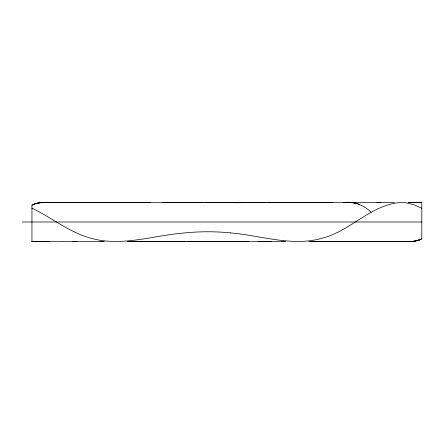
<?xml version="1.0" encoding="UTF-8"?>
<svg xmlns="http://www.w3.org/2000/svg" width="444" height="444" viewBox="0 0 444 444"><rect width="100%" height="100%" fill="white"/><g stroke="black" fill="none" stroke-linecap="round" stroke-linejoin="round"><path stroke-width="0.67" d="M31.946 241.481L49.489 241.492L31.946 241.492L31.946 205.139L35.847 203.524L41.692 202.514L150.849 202.553L135.259 202.547L145.005 202.531M421.8 202.519L408.153 202.508L421.8 202.508L421.8 238.861L417.904 240.476L412.054 241.486L308.741 241.469M31.946 205.139L37.795 202.997L41.692 202.514L78.727 202.558L41.692 202.525L37.795 202.997L41.692 202.514L68.981 202.519L39.744 202.658L76.779 202.519M421.8 238.861L415.95 241.003L412.054 241.486L375.019 241.442L412.054 241.475L415.95 241.003L412.054 241.486L384.765 241.481L414.002 241.342L376.967 241.481M33.894 204.246L35.847 203.53M353.574 202.508L348.379 202.692L394.511 202.508M359.424 204.395L353.574 202.703L343.828 202.519C354.023 201.099 363.902 205.172 371.117 212.299M265.856 202.508L234.671 202.708L281.452 202.547L267.81 202.514M285.353 241.486L137.207 241.431L185.936 241.486M56.638 241.286L53.391 241.486A37.229 37.229 0 0 1 49.489 241.347M408.153 241.492L410.106 241.37L400.36 241.492L412.054 241.481L392.563 241.492L414.002 241.325M55.339 202.603L61.183 202.508L39.744 202.669L49.489 202.586L41.692 202.631L43.64 202.514M236.619 202.508L238.567 202.686L226.873 202.558L238.567 202.581M410.106 241.492L412.054 241.419L408.153 241.37L412.054 241.37L404.256 241.414L412.054 241.453L408.153 241.392M168.393 202.636L234.671 202.581L232.723 202.508M285.353 241.364L281.452 241.358M149.55 202.703L161.899 202.68M47.541 202.614L41.692 202.514L53.391 202.508L39.744 202.692L47.541 202.575M318.487 202.625L332.134 202.508L289.249 202.553L316.539 202.569L302.897 202.525L304.845 202.597M135.259 241.375L127.461 241.486L148.901 241.486L131.357 241.375M217.127 241.492L215.179 241.314L222.977 241.392L215.179 241.442M53.391 202.514L49.489 202.508M191.786 202.508L193.734 202.536L162.548 202.564L203.48 202.547L183.988 202.508L195.687 202.508M207.381 202.514L205.433 202.553L232.723 202.558M221.023 241.492L219.075 241.419L226.873 241.442L217.127 241.342L219.075 241.492M43.64 202.553L41.692 202.519L44.944 202.719L41.692 202.514L45.593 202.508M76.779 202.547L143.057 202.519M162.548 202.569L178.144 202.531L162.548 202.514L172.294 202.642M332.134 202.614L330.186 202.508L343.828 202.664M310.689 241.481L376.967 241.453M417.904 202.519L412.054 202.508L421.8 202.592L419.852 202.508M345.776 202.569L351.626 202.553L343.828 202.508M123.56 202.547L127.461 202.508L113.814 202.519L119.664 202.542M221.023 241.442L248.313 241.447M261.96 241.492L260.012 241.464L269.758 241.486L258.064 241.492M330.186 241.453L326.285 241.492L339.932 241.481L334.082 241.458M106.016 202.508L102.12 202.508M347.73 241.492L351.626 241.492M279.504 202.558L293.151 202.531L279.504 202.508M221.023 202.508L215.179 202.536L224.925 202.558L222.977 202.514M232.723 241.492L238.567 241.464L228.821 241.442L232.723 241.458M219.075 202.536L215.179 202.525M234.671 241.464L238.567 241.475M228.821 202.597L226.873 202.514L230.769 202.564L221.023 202.542M322.388 202.625L304.845 202.536M57.287 241.492L104.068 241.458M119.664 202.525L121.612 202.508M100.172 241.492L104.068 241.486M215.179 241.475L187.89 241.492M332.134 241.492L334.082 241.475M211.277 202.519L213.231 202.508M353.574 202.719L343.828 202.603L351.626 202.525L355.527 203.08L351.626 202.525L345.776 202.608L349.678 202.558M380.863 202.508L376.967 202.514M72.883 241.492L76.779 241.486M228.821 241.492L230.769 241.481M240.52 241.492L242.468 241.481M351.626 202.531L347.73 202.625L351.626 202.586M22.2 222L421.8 222M224.925 241.458L226.873 241.469M410.106 241.453L412.054 241.481L408.807 241.281L412.054 241.481M205.433 202.514L207.381 202.553M318.487 202.581L316.539 202.536L322.388 202.531L318.487 202.514M230.769 232.961C257.431 235.137 283.76 244.1 310.689 240.648A82.09 82.09 0 0 0 322.388 238.134C350.521 231.002 370.773 204.823 400.36 202.514A37.229 37.229 0 0 1 406.204 202.875L414.002 204.801L421.8 208.286M31.946 208.147C51.687 217.621 69.031 232.168 90.426 238.084A86.88 86.88 0 0 0 104.068 240.831C130.353 243.723 156.049 235.548 182.04 233.172A238.472 238.472 0 0 1 230.78 232.878M419.852 239.754L417.904 240.47L419.852 239.754M164.496 202.508L162.548 202.642L164.496 202.508M55.339 202.508L53.391 202.642L55.339 202.514M400.36 241.358L398.407 241.492L400.36 241.358M176.19 202.514L172.294 202.519L178.144 202.631L176.19 202.514M414.002 202.514L412.054 202.625L415.95 202.619L414.002 202.514M41.692 241.375L37.795 241.381L41.692 241.375M166.445 202.508L164.496 202.614L166.445 202.514M80.68 202.514L78.727 202.608L80.68 202.519M375.019 241.392L373.071 241.486L375.019 241.392M88.473 202.514L78.727 202.525L88.473 202.525M367.221 241.392L365.273 241.486L375.019 241.475L367.221 241.414M39.744 241.403L31.946 241.408L41.692 241.469L39.744 241.408M111.866 202.519L109.918 202.603L111.866 202.525M133.311 241.403L131.357 241.492L135.259 241.475L133.311 241.397M343.828 241.397L341.88 241.481L343.828 241.397M328.233 202.508L324.336 202.542L328.233 202.531M90.426 202.508L88.473 202.586L90.426 202.531M300.943 202.519L295.099 202.542L300.943 202.525M365.273 241.414L363.32 241.492L365.273 241.414M59.235 202.508L57.287 202.581L65.085 202.603L59.235 202.508M396.459 241.419L388.661 241.397L396.459 241.447M49.489 241.425L43.64 241.442L49.489 241.425M133.311 202.519L129.409 202.536L133.311 202.536M322.388 241.419L320.44 241.481L324.336 241.464L322.388 241.425M273.654 202.519L271.706 202.564L273.654 202.542M277.556 202.519L275.607 202.564L277.556 202.542M178.144 241.436L176.19 241.481L178.144 241.436M182.04 241.436L180.092 241.481L182.04 241.436M254.162 202.525L252.214 202.558L254.162 202.536M201.532 241.442L199.584 241.475L201.532 241.442M129.409 241.475L127.461 241.425L129.409 241.492M248.313 241.492L246.365 241.447L248.313 241.486M72.883 202.525L70.929 202.519L72.883 202.531M382.817 241.481L380.863 241.475L382.817 241.481M265.856 202.564L263.908 202.536L265.856 202.564M189.838 241.464L187.89 241.436L189.838 241.481M412.054 202.575L410.106 202.542L412.054 202.575M43.64 241.458L41.692 241.425L43.64 241.492M164.496 202.558L162.548 202.519L164.496 202.558M183.988 202.586L182.04 202.542L183.988 202.586M271.706 241.458L269.758 241.414L271.706 241.492M137.207 241.464L135.259 241.419L137.207 241.492M67.033 202.592L65.085 202.525L67.033 202.592M388.661 241.475L386.713 241.408L388.661 241.492M150.849 241.475L148.901 241.403L150.849 241.481M88.473 202.614L86.525 202.519L88.473 202.614M367.221 241.481L365.273 241.386L367.221 241.486M236.619 202.658L234.671 202.531L236.619 202.658M349.678 202.642L347.73 202.508L349.678 202.642M49.489 202.642L47.541 202.508L49.489 202.642M406.204 241.492L404.256 241.358L406.204 241.492"/></g></svg>
